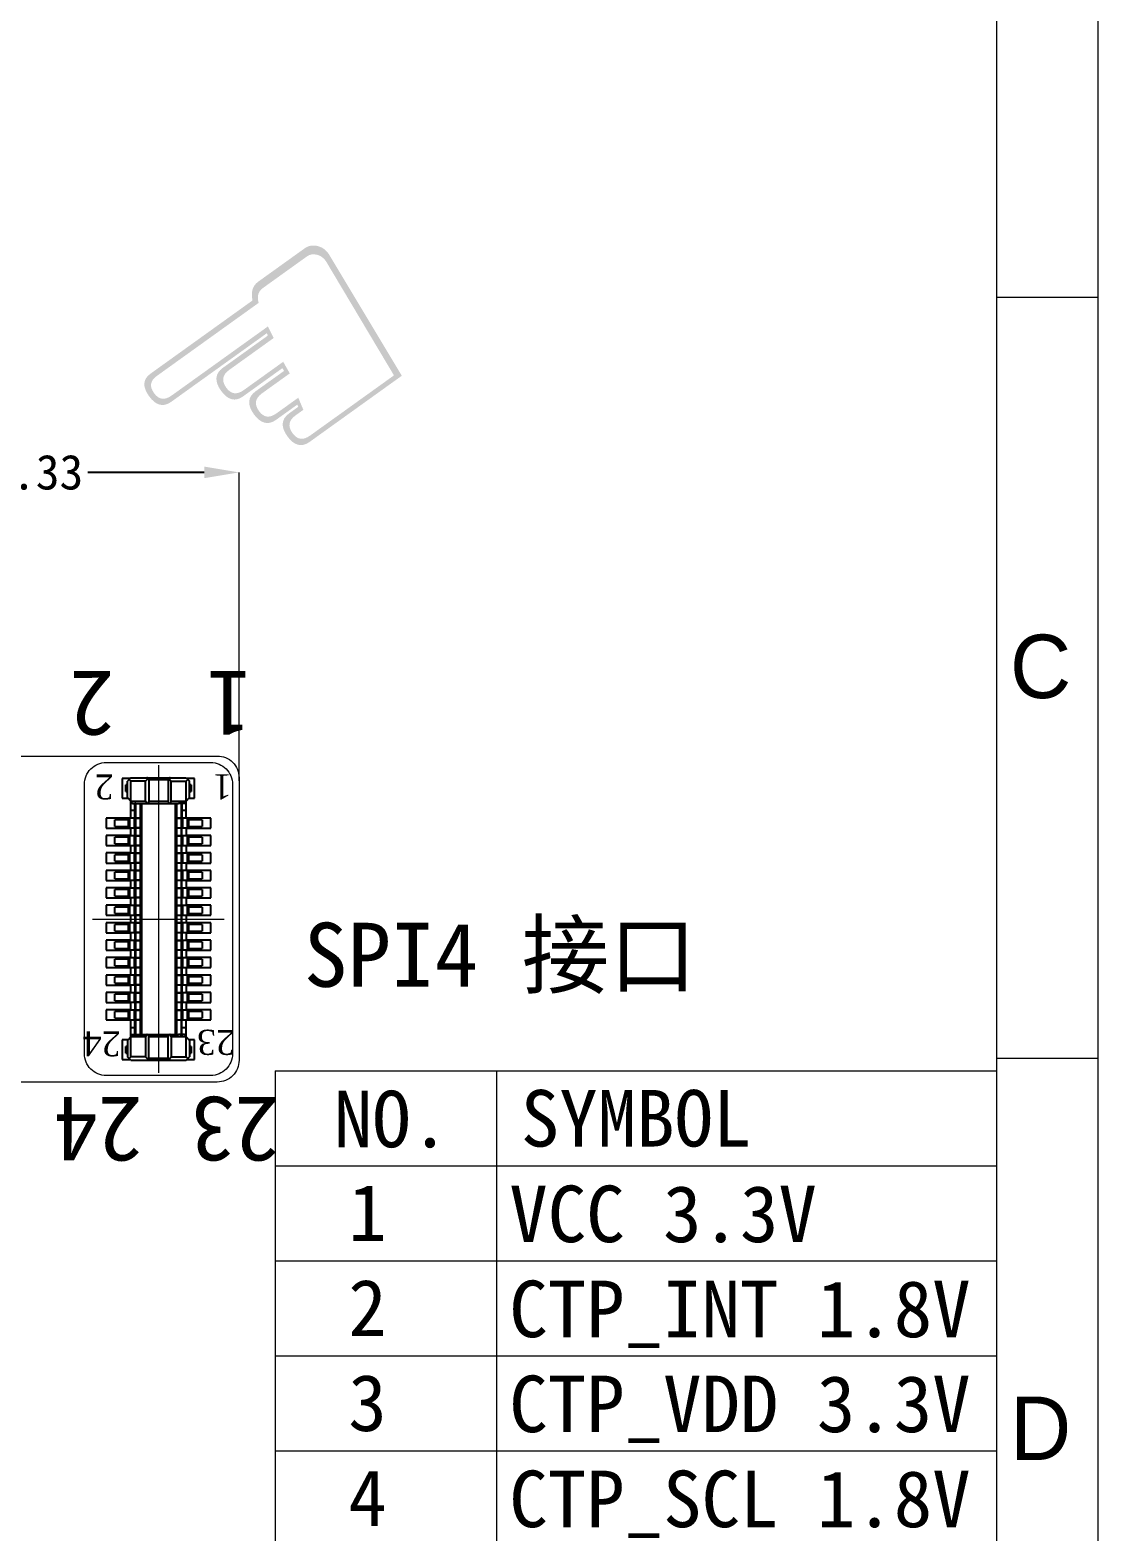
# Model space of a CAD drawing. Header units: millimetres. Extents: x 1403 to 2179, y 158 to 345.
# Drawn here: x 2154.58 to 2179.09, y 279.15 to 313.61 of the extents above; entities that cross this region are included whole.
import ezdxf

# ---------------------------------------------------------------- set-up
doc = ezdxf.new("R2010")
doc.units = ezdxf.units.MM
doc.layers.get('0').update_dxf_attribs({"lineweight": 5})
doc.layers.get('Defpoints').update_dxf_attribs({"lineweight": 5})
for name, color, linetype in [('24PIN-PLUG_DXF_CONTINUOUS_LINE', 7, 'Continuous'), ('CT-PLUG_AF0_DXF_CONTINUOUS_LINE', 7, 'Continuous'), ('CT-PLUG_AF10DXF_CONTINUOUS_LINE', 7, 'Continuous'), ('CT-PLUG_AF11DXF_CONTINUOUS_LINE', 7, 'Continuous'), ('CT-PLUG_AF12DXF_CONTINUOUS_LINE', 7, 'Continuous'), ('CT-PLUG_AF13DXF_CONTINUOUS_LINE', 7, 'Continuous'), ('CT-PLUG_AF14DXF_CONTINUOUS_LINE', 7, 'Continuous'), ('CT-PLUG_AF15DXF_CONTINUOUS_LINE', 7, 'Continuous'), ('CT-PLUG_AF16DXF_CONTINUOUS_LINE', 7, 'Continuous'), ('CT-PLUG_AF17DXF_CONTINUOUS_LINE', 7, 'Continuous'), ('CT-PLUG_AF18DXF_CONTINUOUS_LINE', 7, 'Continuous'), ('CT-PLUG_AF19DXF_CONTINUOUS_LINE', 7, 'Continuous'), ('CT-PLUG_AF1_DXF_CONTINUOUS_LINE', 7, 'Continuous'), ('CT-PLUG_AF20DXF_CONTINUOUS_LINE', 7, 'Continuous'), ('CT-PLUG_AF21DXF_CONTINUOUS_LINE', 7, 'Continuous'), ('CT-PLUG_AF22DXF_CONTINUOUS_LINE', 7, 'Continuous'), ('CT-PLUG_AF23DXF_CONTINUOUS_LINE', 7, 'Continuous'), ('CT-PLUG_AF24DXF_CONTINUOUS_LINE', 7, 'Continuous'), ('CT-PLUG_AF25DXF_CONTINUOUS_LINE', 7, 'Continuous'), ('CT-PLUG_AF26DXF_CONTINUOUS_LINE', 7, 'Continuous'), ('CT-PLUG_AF27DXF_CONTINUOUS_LINE', 7, 'Continuous'), ('CT-PLUG_AF2_DXF_CONTINUOUS_LINE', 7, 'Continuous'), ('CT-PLUG_AF3_DXF_CONTINUOUS_LINE', 7, 'Continuous'), ('CT-PLUG_AF4_DXF_CONTINUOUS_LINE', 7, 'Continuous'), ('CT-PLUG_AF5_DXF_CONTINUOUS_LINE', 7, 'Continuous'), ('CT-PLUG_AF6_DXF_CONTINUOUS_LINE', 7, 'Continuous'), ('CT-PLUG_AF7_DXF_CONTINUOUS_LINE', 7, 'Continuous'), ('CT-PLUG_AF8_DXF_CONTINUOUS_LINE', 7, 'Continuous'), ('CT-PLUG_AF9_DXF_CONTINUOUS_LINE', 7, 'Continuous'), ('HOUSING-PLUGDXF_CONTINUOUS_LINE', 7, 'Continuous')]:
    doc.layers.add(name, color=color, linetype=linetype)
for name, color, linetype, lineweight in [('DIM', 3, 'Continuous', 5), ('FPC', 50, 'Continuous', 5), ('MFPC', 50, 'Continuous', 5), ('图框', 7, 'Continuous', 5)]:
    doc.layers.add(name, color=color, linetype=linetype, lineweight=lineweight)
doc.styles.add('C-E02$0$HZ', font='')
doc.styles.get("Standard").update_dxf_attribs({"font": 'txt', "bigfont": 'gbcbig.shx'})
doc.styles.add('ZI2.5', font='', dxfattribs={"height": 2.5})
doc.styles.add('宋体', font='')
doc.styles.get('C-E02$0$HZ').set_extended_font_data('SimSun')
doc.styles.get('ZI2.5').set_extended_font_data('SimSun')
doc.styles.get('宋体').set_extended_font_data('SimSun')
doc.dimstyles.new('DIM', dxfattribs={"dimtxt": 0.8, "dimasz": 0.8, "dimexe": 0, "dimexo": 0.5, "dimgap": 0.11, "dimtad": 0, "dimzin": 1, "dimdsep": 46, "dimtxsty": '宋体', "dimcen": 0, "dimclrd": 256, "dimclre": 256, "dimclrt": 256, "dimadec": 0, "dimazin": 0, "dimtm": 1e-09, "dimtfac": 1, "dimtofl": 0, "dimtmove": 0, "dimatfit": 3, "dimfxl": 1, "dimlwe": -1, "dimarcsym": 0})

# ---------------------------------------------------------------- blocks, each defined once
blk = doc.blocks.new('A$C77964333')
at = {"color": 0}
for p, q in [((0, 3.529), (0, -3.529)), ((-1.511, 0), (1.511, 0))]:
    blk.add_line(p, q, dxfattribs=at)
at = {"layer": '24PIN-PLUG_DXF_CONTINUOUS_LINE', "color": 150, "linetype": 'Continuous'}
for p, q in [((-0.65, 3.225), (-0.83, 3.225)), ((-0.83, 3.225), (-0.83, 2.775)), ((0.83, 3.225), (0.65, 3.225)), ((0.83, 2.775), (0.83, 3.225)), ((-0.83, 2.775), (-0.701, 2.775)), ((0.701, 2.775), (0.83, 2.775)), ((-0.635, 2.315), (-1.2, 2.315)), ((-1.2, 2.315), (-1.2, 2.085)), ((-1.2, 2.085), (-0.635, 2.085)), ((1.2, 2.315), (0.635, 2.315)), ((0.635, 2.085), (1.2, 2.085)), ((1.2, 2.085), (1.2, 2.315)), ((-0.635, 1.915), (-1.2, 1.915)), ((-1.2, 1.915), (-1.2, 1.685)), ((1.2, 1.915), (0.635, 1.915)), ((1.2, 1.685), (1.2, 1.915)), ((-1.2, 1.685), (-0.635, 1.685)), ((-0.635, 1.515), (-1.2, 1.515)), ((-1.2, 1.515), (-1.2, 1.285)), ((0.635, 1.685), (1.2, 1.685)), ((1.2, 1.515), (0.635, 1.515)), ((1.2, 1.285), (1.2, 1.515)), ((-1.2, 1.285), (-0.635, 1.285)), ((-0.635, 1.115), (-1.2, 1.115)), ((-1.2, 1.115), (-1.2, 0.885)), ((0.635, 1.285), (1.2, 1.285)), ((1.2, 1.115), (0.635, 1.115)), ((1.2, 0.885), (1.2, 1.115)), ((-1.2, 0.885), (-0.635, 0.885)), ((-0.635, 0.715), (-1.2, 0.715)), ((-1.2, 0.715), (-1.2, 0.485)), ((0.635, 0.885), (1.2, 0.885)), ((1.2, 0.715), (0.635, 0.715)), ((1.2, 0.485), (1.2, 0.715)), ((-1.2, 0.485), (-0.635, 0.485)), ((0.635, 0.485), (1.2, 0.485)), ((-0.635, 0.315), (-1.2, 0.315)), ((-1.2, 0.315), (-1.2, 0.085)), ((-1.2, 0.085), (-0.635, 0.085)), ((1.2, 0.315), (0.635, 0.315)), ((0.635, 0.085), (1.2, 0.085)), ((1.2, 0.085), (1.2, 0.315)), ((-0.635, -0.085), (-1.2, -0.085)), ((-1.2, -0.085), (-1.2, -0.315)), ((-1.2, -0.315), (-0.635, -0.315)), ((1.2, -0.085), (0.635, -0.085)), ((0.635, -0.315), (1.2, -0.315)), ((1.2, -0.315), (1.2, -0.085)), ((-0.635, -0.485), (-1.2, -0.485)), ((-1.2, -0.485), (-1.2, -0.715)), ((1.2, -0.485), (0.635, -0.485)), ((1.2, -0.715), (1.2, -0.485)), ((-1.2, -0.715), (-0.635, -0.715)), ((-0.635, -0.885), (-1.2, -0.885)), ((-1.2, -0.885), (-1.2, -1.115)), ((0.635, -0.715), (1.2, -0.715)), ((1.2, -0.885), (0.635, -0.885)), ((1.2, -1.115), (1.2, -0.885)), ((-1.2, -1.115), (-0.635, -1.115)), ((-0.635, -1.285), (-1.2, -1.285)), ((-1.2, -1.285), (-1.2, -1.515)), ((0.635, -1.115), (1.2, -1.115)), ((1.2, -1.285), (0.635, -1.285)), ((1.2, -1.515), (1.2, -1.285)), ((-1.2, -1.515), (-0.635, -1.515)), ((-0.635, -1.685), (-1.2, -1.685)), ((-1.2, -1.685), (-1.2, -1.915)), ((0.635, -1.515), (1.2, -1.515)), ((1.2, -1.685), (0.635, -1.685)), ((1.2, -1.915), (1.2, -1.685)), ((-1.2, -1.915), (-0.635, -1.915)), ((0.635, -1.915), (1.2, -1.915)), ((-0.635, -2.085), (-1.2, -2.085)), ((-1.2, -2.085), (-1.2, -2.315)), ((-1.2, -2.315), (-0.635, -2.315)), ((1.2, -2.085), (0.635, -2.085)), ((0.635, -2.315), (1.2, -2.315)), ((1.2, -2.315), (1.2, -2.085)), ((-0.701, -2.775), (-0.83, -2.775)), ((-0.83, -2.775), (-0.83, -3.225)), ((0.83, -2.775), (0.701, -2.775)), ((0.83, -3.225), (0.83, -2.775)), ((-0.83, -3.225), (-0.65, -3.225)), ((0.65, -3.225), (0.83, -3.225))]:
    blk.add_line(p, q, dxfattribs=at)
at = {"layer": 'CT-PLUG_AF0_DXF_CONTINUOUS_LINE', "color": 7, "linetype": 'Continuous'}
for p, q in [((-0.69, 2.275), (-1, 2.275)), ((-1, 2.125), (-1, 2.275)), ((-1, 2.125), (-0.69, 2.125)), ((-0.42, 2.31), (-0.69, 2.31)), ((-0.69, 2.09), (-0.69, 2.31)), ((-0.69, 2.09), (-0.42, 2.09)), ((-0.686, 2.31), (-0.686, 2.09)), ((-0.664, 2.09), (-0.664, 2.31)), ((-0.66, 2.09), (-0.66, 2.31)), ((-0.56, 2.31), (-0.56, 2.09)), ((-0.52, 2.09), (-0.52, 2.31)), ((-0.42, 2.31), (-0.42, 2.09))]:
    blk.add_line(p, q, dxfattribs=at)
at = {"layer": 'CT-PLUG_AF10DXF_CONTINUOUS_LINE', "color": 7, "linetype": 'Continuous'}
for p, q in [((-0.42, -1.69), (-0.69, -1.69)), ((-0.69, -1.91), (-0.69, -1.69)), ((-0.686, -1.69), (-0.686, -1.91)), ((-0.664, -1.91), (-0.664, -1.69)), ((-0.66, -1.91), (-0.66, -1.69)), ((-0.56, -1.69), (-0.56, -1.91)), ((-0.52, -1.91), (-0.52, -1.69)), ((-0.42, -1.69), (-0.42, -1.91)), ((-0.69, -1.725), (-1, -1.725)), ((-1, -1.875), (-1, -1.725)), ((-1, -1.875), (-0.69, -1.875)), ((-0.69, -1.91), (-0.42, -1.91))]:
    blk.add_line(p, q, dxfattribs=at)
at = {"layer": 'CT-PLUG_AF11DXF_CONTINUOUS_LINE', "color": 7, "linetype": 'Continuous'}
for p, q in [((-0.69, -2.125), (-1, -2.125)), ((-1, -2.275), (-1, -2.125)), ((-1, -2.275), (-0.69, -2.275)), ((-0.42, -2.09), (-0.69, -2.09)), ((-0.69, -2.31), (-0.69, -2.09)), ((-0.69, -2.31), (-0.42, -2.31)), ((-0.686, -2.09), (-0.686, -2.31)), ((-0.664, -2.31), (-0.664, -2.09)), ((-0.66, -2.31), (-0.66, -2.09)), ((-0.56, -2.09), (-0.56, -2.31)), ((-0.52, -2.31), (-0.52, -2.09)), ((-0.42, -2.09), (-0.42, -2.31))]:
    blk.add_line(p, q, dxfattribs=at)
at = {"layer": 'CT-PLUG_AF12DXF_CONTINUOUS_LINE', "color": 7, "linetype": 'Continuous'}
for p, q in [((0.69, 2.31), (0.42, 2.31)), ((0.42, 2.09), (0.42, 2.31)), ((0.42, 2.09), (0.69, 2.09)), ((0.52, 2.31), (0.52, 2.09)), ((0.56, 2.09), (0.56, 2.31)), ((0.66, 2.31), (0.66, 2.09)), ((0.664, 2.31), (0.664, 2.09)), ((0.686, 2.09), (0.686, 2.31)), ((0.69, 2.31), (0.69, 2.09)), ((1, 2.275), (0.69, 2.275)), ((0.69, 2.125), (1, 2.125)), ((1, 2.275), (1, 2.125))]:
    blk.add_line(p, q, dxfattribs=at)
at = {"layer": 'CT-PLUG_AF13DXF_CONTINUOUS_LINE', "color": 7, "linetype": 'Continuous'}
for p, q in [((0.69, 1.91), (0.42, 1.91)), ((0.42, 1.69), (0.42, 1.91)), ((0.52, 1.91), (0.52, 1.69)), ((0.56, 1.69), (0.56, 1.91)), ((0.66, 1.91), (0.66, 1.69)), ((0.664, 1.91), (0.664, 1.69)), ((0.686, 1.69), (0.686, 1.91)), ((0.69, 1.91), (0.69, 1.69)), ((1, 1.875), (0.69, 1.875)), ((0.69, 1.725), (1, 1.725)), ((1, 1.875), (1, 1.725)), ((0.42, 1.69), (0.69, 1.69))]:
    blk.add_line(p, q, dxfattribs=at)
at = {"layer": 'CT-PLUG_AF14DXF_CONTINUOUS_LINE', "color": 7, "linetype": 'Continuous'}
for p, q in [((0.69, 1.51), (0.42, 1.51)), ((0.42, 1.29), (0.42, 1.51)), ((0.52, 1.51), (0.52, 1.29)), ((0.56, 1.29), (0.56, 1.51)), ((0.66, 1.51), (0.66, 1.29)), ((0.664, 1.51), (0.664, 1.29)), ((0.686, 1.29), (0.686, 1.51)), ((0.69, 1.51), (0.69, 1.29)), ((1, 1.475), (0.69, 1.475)), ((1, 1.475), (1, 1.325)), ((0.42, 1.29), (0.69, 1.29)), ((0.69, 1.325), (1, 1.325))]:
    blk.add_line(p, q, dxfattribs=at)
at = {"layer": 'CT-PLUG_AF15DXF_CONTINUOUS_LINE', "color": 7, "linetype": 'Continuous'}
for p, q in [((0.69, 1.11), (0.42, 1.11)), ((0.42, 0.89), (0.42, 1.11)), ((0.52, 1.11), (0.52, 0.89)), ((0.56, 0.89), (0.56, 1.11)), ((0.66, 1.11), (0.66, 0.89)), ((0.664, 1.11), (0.664, 0.89)), ((0.686, 0.89), (0.686, 1.11)), ((0.69, 1.11), (0.69, 0.89)), ((1, 1.075), (0.69, 1.075)), ((1, 1.075), (1, 0.925)), ((0.42, 0.89), (0.69, 0.89)), ((0.69, 0.925), (1, 0.925))]:
    blk.add_line(p, q, dxfattribs=at)
at = {"layer": 'CT-PLUG_AF16DXF_CONTINUOUS_LINE', "color": 7, "linetype": 'Continuous'}
for p, q in [((0.69, 0.71), (0.42, 0.71)), ((0.42, 0.49), (0.42, 0.71)), ((0.52, 0.71), (0.52, 0.49)), ((0.56, 0.49), (0.56, 0.71)), ((0.66, 0.71), (0.66, 0.49)), ((0.664, 0.71), (0.664, 0.49)), ((0.686, 0.49), (0.686, 0.71)), ((0.69, 0.71), (0.69, 0.49)), ((0.42, 0.49), (0.69, 0.49)), ((1, 0.675), (0.69, 0.675)), ((0.69, 0.525), (1, 0.525)), ((1, 0.675), (1, 0.525))]:
    blk.add_line(p, q, dxfattribs=at)
at = {"layer": 'CT-PLUG_AF17DXF_CONTINUOUS_LINE', "color": 7, "linetype": 'Continuous'}
for p, q in [((0.69, 0.31), (0.42, 0.31)), ((0.42, 0.09), (0.42, 0.31)), ((0.42, 0.09), (0.69, 0.09)), ((0.52, 0.31), (0.52, 0.09)), ((0.56, 0.09), (0.56, 0.31)), ((0.66, 0.31), (0.66, 0.09)), ((0.664, 0.31), (0.664, 0.09)), ((0.686, 0.09), (0.686, 0.31)), ((0.69, 0.31), (0.69, 0.09)), ((1, 0.275), (0.69, 0.275)), ((0.69, 0.125), (1, 0.125)), ((1, 0.275), (1, 0.125))]:
    blk.add_line(p, q, dxfattribs=at)
at = {"layer": 'CT-PLUG_AF18DXF_CONTINUOUS_LINE', "color": 7, "linetype": 'Continuous'}
for p, q in [((0.69, -0.09), (0.42, -0.09)), ((0.42, -0.31), (0.42, -0.09)), ((0.42, -0.31), (0.69, -0.31)), ((0.52, -0.09), (0.52, -0.31)), ((0.56, -0.31), (0.56, -0.09)), ((0.66, -0.09), (0.66, -0.31)), ((0.664, -0.09), (0.664, -0.31)), ((0.686, -0.31), (0.686, -0.09)), ((0.69, -0.09), (0.69, -0.31)), ((1, -0.125), (0.69, -0.125)), ((0.69, -0.275), (1, -0.275)), ((1, -0.125), (1, -0.275))]:
    blk.add_line(p, q, dxfattribs=at)
at = {"layer": 'CT-PLUG_AF19DXF_CONTINUOUS_LINE', "color": 7, "linetype": 'Continuous'}
for p, q in [((0.69, -0.49), (0.42, -0.49)), ((0.42, -0.71), (0.42, -0.49)), ((0.52, -0.49), (0.52, -0.71)), ((0.56, -0.71), (0.56, -0.49)), ((0.66, -0.49), (0.66, -0.71)), ((0.664, -0.49), (0.664, -0.71)), ((0.686, -0.71), (0.686, -0.49)), ((0.69, -0.49), (0.69, -0.71)), ((1, -0.525), (0.69, -0.525)), ((0.69, -0.675), (1, -0.675)), ((1, -0.525), (1, -0.675)), ((0.42, -0.71), (0.69, -0.71))]:
    blk.add_line(p, q, dxfattribs=at)
at = {"layer": 'CT-PLUG_AF1_DXF_CONTINUOUS_LINE', "color": 7, "linetype": 'Continuous'}
for p, q in [((-0.69, 1.875), (-1, 1.875)), ((-1, 1.725), (-1, 1.875)), ((-1, 1.725), (-0.69, 1.725)), ((-0.42, 1.91), (-0.69, 1.91)), ((-0.69, 1.69), (-0.69, 1.91)), ((-0.686, 1.91), (-0.686, 1.69)), ((-0.664, 1.69), (-0.664, 1.91)), ((-0.66, 1.69), (-0.66, 1.91)), ((-0.56, 1.91), (-0.56, 1.69)), ((-0.52, 1.69), (-0.52, 1.91)), ((-0.42, 1.91), (-0.42, 1.69)), ((-0.69, 1.69), (-0.42, 1.69))]:
    blk.add_line(p, q, dxfattribs=at)
at = {"layer": 'CT-PLUG_AF20DXF_CONTINUOUS_LINE', "color": 7, "linetype": 'Continuous'}
for p, q in [((0.69, -0.89), (0.42, -0.89)), ((0.42, -1.11), (0.42, -0.89)), ((0.52, -0.89), (0.52, -1.11)), ((0.56, -1.11), (0.56, -0.89)), ((0.66, -0.89), (0.66, -1.11)), ((0.664, -0.89), (0.664, -1.11)), ((0.686, -1.11), (0.686, -0.89)), ((0.69, -0.89), (0.69, -1.11)), ((1, -0.925), (0.69, -0.925)), ((1, -0.925), (1, -1.075)), ((0.42, -1.11), (0.69, -1.11)), ((0.69, -1.075), (1, -1.075))]:
    blk.add_line(p, q, dxfattribs=at)
at = {"layer": 'CT-PLUG_AF21DXF_CONTINUOUS_LINE', "color": 7, "linetype": 'Continuous'}
for p, q in [((0.69, -1.29), (0.42, -1.29)), ((0.42, -1.51), (0.42, -1.29)), ((0.52, -1.29), (0.52, -1.51)), ((0.56, -1.51), (0.56, -1.29)), ((0.66, -1.29), (0.66, -1.51)), ((0.664, -1.29), (0.664, -1.51)), ((0.686, -1.51), (0.686, -1.29)), ((0.69, -1.29), (0.69, -1.51)), ((1, -1.325), (0.69, -1.325)), ((1, -1.325), (1, -1.475)), ((0.42, -1.51), (0.69, -1.51)), ((0.69, -1.475), (1, -1.475))]:
    blk.add_line(p, q, dxfattribs=at)
at = {"layer": 'CT-PLUG_AF22DXF_CONTINUOUS_LINE', "color": 7, "linetype": 'Continuous'}
for p, q in [((0.69, -1.69), (0.42, -1.69)), ((0.42, -1.91), (0.42, -1.69)), ((0.52, -1.69), (0.52, -1.91)), ((0.56, -1.91), (0.56, -1.69)), ((0.66, -1.69), (0.66, -1.91)), ((0.664, -1.69), (0.664, -1.91)), ((0.686, -1.91), (0.686, -1.69)), ((0.69, -1.69), (0.69, -1.91)), ((0.42, -1.91), (0.69, -1.91)), ((1, -1.725), (0.69, -1.725)), ((0.69, -1.875), (1, -1.875)), ((1, -1.725), (1, -1.875))]:
    blk.add_line(p, q, dxfattribs=at)
at = {"layer": 'CT-PLUG_AF23DXF_CONTINUOUS_LINE', "color": 7, "linetype": 'Continuous'}
for p, q in [((0.69, -2.09), (0.42, -2.09)), ((0.42, -2.31), (0.42, -2.09)), ((0.42, -2.31), (0.69, -2.31)), ((0.52, -2.09), (0.52, -2.31)), ((0.56, -2.31), (0.56, -2.09)), ((0.66, -2.09), (0.66, -2.31)), ((0.664, -2.09), (0.664, -2.31)), ((0.686, -2.31), (0.686, -2.09)), ((0.69, -2.09), (0.69, -2.31)), ((1, -2.125), (0.69, -2.125)), ((0.69, -2.275), (1, -2.275)), ((1, -2.125), (1, -2.275))]:
    blk.add_line(p, q, dxfattribs=at)
at = {"layer": 'CT-PLUG_AF24DXF_CONTINUOUS_LINE', "color": 7, "linetype": 'Continuous'}
for p, q in [((-0.71, 3.075), (-0.75, 3.075)), ((-0.75, 2.925), (-0.75, 3.075)), ((-0.75, 2.925), (-0.71, 2.925))]:
    blk.add_line(p, q, dxfattribs=at)
at = {"layer": 'CT-PLUG_AF25DXF_CONTINUOUS_LINE', "color": 7, "linetype": 'Continuous'}
for p, q in [((-0.71, -2.925), (-0.75, -2.925)), ((-0.75, -3.075), (-0.75, -2.925)), ((-0.75, -3.075), (-0.71, -3.075))]:
    blk.add_line(p, q, dxfattribs=at)
at = {"layer": 'CT-PLUG_AF26DXF_CONTINUOUS_LINE', "color": 7, "linetype": 'Continuous'}
for p, q in [((0.75, 3.075), (0.71, 3.075)), ((0.71, 2.925), (0.75, 2.925)), ((0.75, 3.075), (0.75, 2.925))]:
    blk.add_line(p, q, dxfattribs=at)
at = {"layer": 'CT-PLUG_AF27DXF_CONTINUOUS_LINE', "color": 7, "linetype": 'Continuous'}
for p, q in [((0.75, -2.925), (0.71, -2.925)), ((0.71, -3.075), (0.75, -3.075)), ((0.75, -2.925), (0.75, -3.075))]:
    blk.add_line(p, q, dxfattribs=at)
at = {"layer": 'CT-PLUG_AF2_DXF_CONTINUOUS_LINE', "color": 7, "linetype": 'Continuous'}
for p, q in [((-0.69, 1.475), (-1, 1.475)), ((-1, 1.325), (-1, 1.475)), ((-0.42, 1.51), (-0.69, 1.51)), ((-0.69, 1.29), (-0.69, 1.51)), ((-0.686, 1.51), (-0.686, 1.29)), ((-0.664, 1.29), (-0.664, 1.51)), ((-0.66, 1.29), (-0.66, 1.51)), ((-0.56, 1.51), (-0.56, 1.29)), ((-0.52, 1.29), (-0.52, 1.51)), ((-0.42, 1.51), (-0.42, 1.29)), ((-1, 1.325), (-0.69, 1.325)), ((-0.69, 1.29), (-0.42, 1.29))]:
    blk.add_line(p, q, dxfattribs=at)
at = {"layer": 'CT-PLUG_AF3_DXF_CONTINUOUS_LINE', "color": 7, "linetype": 'Continuous'}
for p, q in [((-0.69, 1.075), (-1, 1.075)), ((-1, 0.925), (-1, 1.075)), ((-0.42, 1.11), (-0.69, 1.11)), ((-0.69, 0.89), (-0.69, 1.11)), ((-0.686, 1.11), (-0.686, 0.89)), ((-0.664, 0.89), (-0.664, 1.11)), ((-0.66, 0.89), (-0.66, 1.11)), ((-0.56, 1.11), (-0.56, 0.89)), ((-0.52, 0.89), (-0.52, 1.11)), ((-0.42, 1.11), (-0.42, 0.89)), ((-1, 0.925), (-0.69, 0.925)), ((-0.69, 0.89), (-0.42, 0.89))]:
    blk.add_line(p, q, dxfattribs=at)
at = {"layer": 'CT-PLUG_AF4_DXF_CONTINUOUS_LINE', "color": 7, "linetype": 'Continuous'}
for p, q in [((-0.42, 0.71), (-0.69, 0.71)), ((-0.69, 0.49), (-0.69, 0.71)), ((-0.686, 0.71), (-0.686, 0.49)), ((-0.664, 0.49), (-0.664, 0.71)), ((-0.66, 0.49), (-0.66, 0.71)), ((-0.56, 0.71), (-0.56, 0.49)), ((-0.52, 0.49), (-0.52, 0.71)), ((-0.42, 0.71), (-0.42, 0.49)), ((-0.69, 0.675), (-1, 0.675)), ((-1, 0.525), (-1, 0.675)), ((-1, 0.525), (-0.69, 0.525)), ((-0.69, 0.49), (-0.42, 0.49))]:
    blk.add_line(p, q, dxfattribs=at)
at = {"layer": 'CT-PLUG_AF5_DXF_CONTINUOUS_LINE', "color": 7, "linetype": 'Continuous'}
for p, q in [((-0.69, 0.275), (-1, 0.275)), ((-1, 0.125), (-1, 0.275)), ((-1, 0.125), (-0.69, 0.125)), ((-0.42, 0.31), (-0.69, 0.31)), ((-0.69, 0.09), (-0.69, 0.31)), ((-0.69, 0.09), (-0.42, 0.09)), ((-0.686, 0.31), (-0.686, 0.09)), ((-0.664, 0.09), (-0.664, 0.31)), ((-0.66, 0.09), (-0.66, 0.31)), ((-0.56, 0.31), (-0.56, 0.09)), ((-0.52, 0.09), (-0.52, 0.31)), ((-0.42, 0.31), (-0.42, 0.09))]:
    blk.add_line(p, q, dxfattribs=at)
at = {"layer": 'CT-PLUG_AF6_DXF_CONTINUOUS_LINE', "color": 7, "linetype": 'Continuous'}
for p, q in [((-0.69, -0.125), (-1, -0.125)), ((-1, -0.275), (-1, -0.125)), ((-1, -0.275), (-0.69, -0.275)), ((-0.42, -0.09), (-0.69, -0.09)), ((-0.69, -0.31), (-0.69, -0.09)), ((-0.69, -0.31), (-0.42, -0.31)), ((-0.686, -0.09), (-0.686, -0.31)), ((-0.664, -0.31), (-0.664, -0.09)), ((-0.66, -0.31), (-0.66, -0.09)), ((-0.56, -0.09), (-0.56, -0.31)), ((-0.52, -0.31), (-0.52, -0.09)), ((-0.42, -0.09), (-0.42, -0.31))]:
    blk.add_line(p, q, dxfattribs=at)
at = {"layer": 'CT-PLUG_AF7_DXF_CONTINUOUS_LINE', "color": 7, "linetype": 'Continuous'}
for p, q in [((-0.69, -0.525), (-1, -0.525)), ((-1, -0.675), (-1, -0.525)), ((-1, -0.675), (-0.69, -0.675)), ((-0.42, -0.49), (-0.69, -0.49)), ((-0.69, -0.71), (-0.69, -0.49)), ((-0.686, -0.49), (-0.686, -0.71)), ((-0.664, -0.71), (-0.664, -0.49)), ((-0.66, -0.71), (-0.66, -0.49)), ((-0.56, -0.49), (-0.56, -0.71)), ((-0.52, -0.71), (-0.52, -0.49)), ((-0.42, -0.49), (-0.42, -0.71)), ((-0.69, -0.71), (-0.42, -0.71))]:
    blk.add_line(p, q, dxfattribs=at)
at = {"layer": 'CT-PLUG_AF8_DXF_CONTINUOUS_LINE', "color": 7, "linetype": 'Continuous'}
for p, q in [((-0.69, -0.925), (-1, -0.925)), ((-1, -1.075), (-1, -0.925)), ((-0.42, -0.89), (-0.69, -0.89)), ((-0.69, -1.11), (-0.69, -0.89)), ((-0.686, -0.89), (-0.686, -1.11)), ((-0.664, -1.11), (-0.664, -0.89)), ((-0.66, -1.11), (-0.66, -0.89)), ((-0.56, -0.89), (-0.56, -1.11)), ((-0.52, -1.11), (-0.52, -0.89)), ((-0.42, -0.89), (-0.42, -1.11)), ((-1, -1.075), (-0.69, -1.075)), ((-0.69, -1.11), (-0.42, -1.11))]:
    blk.add_line(p, q, dxfattribs=at)
at = {"layer": 'CT-PLUG_AF9_DXF_CONTINUOUS_LINE', "color": 7, "linetype": 'Continuous'}
for p, q in [((-0.69, -1.325), (-1, -1.325)), ((-1, -1.475), (-1, -1.325)), ((-0.42, -1.29), (-0.69, -1.29)), ((-0.69, -1.51), (-0.69, -1.29)), ((-0.686, -1.29), (-0.686, -1.51)), ((-0.664, -1.51), (-0.664, -1.29)), ((-0.66, -1.51), (-0.66, -1.29)), ((-0.56, -1.29), (-0.56, -1.51)), ((-0.52, -1.51), (-0.52, -1.29)), ((-0.42, -1.29), (-0.42, -1.51)), ((-1, -1.475), (-0.69, -1.475)), ((-0.69, -1.51), (-0.42, -1.51))]:
    blk.add_line(p, q, dxfattribs=at)
at = {"layer": 'HOUSING-PLUGDXF_CONTINUOUS_LINE', "color": 7, "linetype": 'Continuous'}
for p, q in [((-0.635, 3.24), (-0.71, 3.165)), ((-0.71, 2.785), (-0.71, 3.165)), ((-0.635, 3.165), (-0.673, 3.202)), ((-0.635, 3.24), (0.635, 3.24)), ((-0.295, 3.165), (-0.635, 3.165)), ((-0.635, 2.31), (-0.635, 3.165)), ((-0.235, 3.225), (-0.295, 3.165)), ((-0.295, 2.7), (-0.295, 3.165)), ((0.22, 3.19), (-0.22, 3.19)), ((-0.22, 3.19), (-0.22, 2.7)), ((0.22, 3.19), (0.22, 2.7)), ((0.235, 3.225), (0.295, 3.165)), ((0.295, 3.165), (0.635, 3.165)), ((0.295, 2.7), (0.295, 3.165)), ((0.635, 3.24), (0.71, 3.165)), ((0.635, 3.165), (0.673, 3.202)), ((0.635, 2.31), (0.635, 3.165)), ((0.71, 2.785), (0.71, 3.165)), ((-0.635, 2.7), (-0.71, 2.785)), ((0.635, 2.7), (0.71, 2.785)), ((-0.635, 2.7), (-0.295, 2.7)), ((-0.595, 2.65), (-0.635, 2.65)), ((-0.635, 2.5), (-0.54, 2.5)), ((-0.52, 2.654), (-0.54, 2.654)), ((-0.54, 2.31), (-0.54, 2.654)), ((-0.52, 2.31), (-0.52, 2.654)), ((-0.46, 2.65), (0.46, 2.65)), ((-0.42, 2.65), (-0.42, 2.31)), ((-0.39, 2.65), (-0.39, -2.65)), ((-0.22, 2.7), (0.22, 2.7)), ((0.295, 2.7), (0.635, 2.7)), ((0.39, -2.65), (0.39, 2.65)), ((0.42, 2.31), (0.42, 2.65)), ((0.54, 2.654), (0.52, 2.654)), ((0.52, 2.654), (0.52, 2.31)), ((0.54, 2.654), (0.54, 2.31)), ((0.54, 2.5), (0.635, 2.5)), ((0.635, 2.65), (0.595, 2.65)), ((-0.635, 1.91), (-0.635, 2.09)), ((-0.54, 2.31), (-0.42, 2.31)), ((-0.42, 2.09), (-0.54, 2.09)), ((-0.54, 1.91), (-0.54, 2.09)), ((-0.52, 1.91), (-0.52, 2.09)), ((-0.42, 2.09), (-0.42, 1.91)), ((0.42, 2.31), (0.54, 2.31)), ((0.42, 2.09), (0.54, 2.09)), ((0.42, 1.91), (0.42, 2.09)), ((0.52, 2.09), (0.52, 1.91)), ((0.54, 1.91), (0.54, 2.09)), ((0.635, 2.09), (0.635, 1.91)), ((-0.54, 1.91), (-0.42, 1.91)), ((0.42, 1.91), (0.54, 1.91)), ((-0.635, 1.51), (-0.635, 1.69)), ((-0.42, 1.69), (-0.54, 1.69)), ((-0.54, 1.51), (-0.54, 1.69)), ((-0.54, 1.51), (-0.42, 1.51)), ((-0.52, 1.51), (-0.52, 1.69)), ((-0.42, 1.69), (-0.42, 1.51)), ((0.42, 1.69), (0.54, 1.69)), ((0.42, 1.51), (0.42, 1.69)), ((0.42, 1.51), (0.54, 1.51)), ((0.52, 1.69), (0.52, 1.51)), ((0.54, 1.51), (0.54, 1.69)), ((0.635, 1.69), (0.635, 1.51)), ((-0.635, 1.11), (-0.635, 1.29)), ((-0.42, 1.29), (-0.54, 1.29)), ((-0.54, 1.11), (-0.54, 1.29)), ((-0.54, 1.11), (-0.42, 1.11)), ((-0.52, 1.11), (-0.52, 1.29)), ((-0.42, 1.29), (-0.42, 1.11)), ((0.42, 1.29), (0.54, 1.29)), ((0.42, 1.11), (0.42, 1.29)), ((0.42, 1.11), (0.54, 1.11)), ((0.52, 1.29), (0.52, 1.11)), ((0.54, 1.11), (0.54, 1.29)), ((0.635, 1.29), (0.635, 1.11)), ((-0.635, 0.71), (-0.635, 0.89)), ((-0.42, 0.89), (-0.54, 0.89)), ((-0.54, 0.71), (-0.54, 0.89)), ((-0.54, 0.71), (-0.42, 0.71)), ((-0.52, 0.71), (-0.52, 0.89)), ((-0.42, 0.89), (-0.42, 0.71)), ((0.42, 0.89), (0.54, 0.89)), ((0.42, 0.71), (0.42, 0.89)), ((0.42, 0.71), (0.54, 0.71)), ((0.52, 0.89), (0.52, 0.71)), ((0.54, 0.71), (0.54, 0.89)), ((0.635, 0.89), (0.635, 0.71)), ((-0.635, 0.31), (-0.635, 0.49)), ((-0.42, 0.49), (-0.54, 0.49)), ((-0.54, 0.31), (-0.54, 0.49)), ((-0.52, 0.31), (-0.52, 0.49)), ((-0.42, 0.49), (-0.42, 0.31)), ((0.42, 0.49), (0.54, 0.49)), ((0.42, 0.31), (0.42, 0.49)), ((0.52, 0.49), (0.52, 0.31)), ((0.54, 0.31), (0.54, 0.49)), ((0.635, 0.49), (0.635, 0.31)), ((-0.635, -0.09), (-0.635, 0.09)), ((-0.54, 0.31), (-0.42, 0.31)), ((-0.42, 0.09), (-0.54, 0.09)), ((-0.54, 0.09), (-0.54, -0.09)), ((-0.52, -0.09), (-0.52, 0.09)), ((-0.42, 0.09), (-0.42, -0.09)), ((0.42, 0.31), (0.54, 0.31)), ((0.42, 0.09), (0.54, 0.09)), ((0.42, -0.09), (0.42, 0.09)), ((0.52, 0.09), (0.52, -0.09)), ((0.54, -0.09), (0.54, 0.09)), ((0.635, 0.09), (0.635, -0.09)), ((-0.635, -0.49), (-0.635, -0.31)), ((-0.54, -0.09), (-0.42, -0.09)), ((-0.42, -0.31), (-0.54, -0.31)), ((-0.54, -0.31), (-0.54, -0.49)), ((-0.52, -0.49), (-0.52, -0.31)), ((-0.42, -0.31), (-0.42, -0.49)), ((0.42, -0.09), (0.54, -0.09)), ((0.42, -0.31), (0.54, -0.31)), ((0.42, -0.49), (0.42, -0.31)), ((0.52, -0.31), (0.52, -0.49)), ((0.54, -0.31), (0.54, -0.49)), ((0.635, -0.31), (0.635, -0.49)), ((-0.54, -0.49), (-0.42, -0.49)), ((0.42, -0.49), (0.54, -0.49)), ((-0.635, -0.89), (-0.635, -0.71)), ((-0.42, -0.71), (-0.54, -0.71)), ((-0.54, -0.71), (-0.54, -0.89)), ((-0.54, -0.89), (-0.42, -0.89)), ((-0.52, -0.89), (-0.52, -0.71)), ((-0.42, -0.71), (-0.42, -0.89)), ((0.42, -0.71), (0.54, -0.71)), ((0.42, -0.89), (0.42, -0.71)), ((0.42, -0.89), (0.54, -0.89)), ((0.52, -0.71), (0.52, -0.89)), ((0.54, -0.71), (0.54, -0.89)), ((0.635, -0.71), (0.635, -0.89)), ((-0.635, -1.29), (-0.635, -1.11)), ((-0.42, -1.11), (-0.54, -1.11)), ((-0.54, -1.11), (-0.54, -1.29)), ((-0.54, -1.29), (-0.42, -1.29)), ((-0.52, -1.29), (-0.52, -1.11)), ((-0.42, -1.11), (-0.42, -1.29)), ((0.42, -1.11), (0.54, -1.11)), ((0.42, -1.29), (0.42, -1.11)), ((0.42, -1.29), (0.54, -1.29)), ((0.52, -1.11), (0.52, -1.29)), ((0.54, -1.11), (0.54, -1.29)), ((0.635, -1.11), (0.635, -1.29)), ((-0.635, -1.69), (-0.635, -1.51)), ((-0.42, -1.51), (-0.54, -1.51)), ((-0.54, -1.51), (-0.54, -1.69)), ((-0.54, -1.69), (-0.42, -1.69)), ((-0.52, -1.69), (-0.52, -1.51)), ((-0.42, -1.51), (-0.42, -1.69)), ((0.42, -1.51), (0.54, -1.51)), ((0.42, -1.69), (0.42, -1.51)), ((0.42, -1.69), (0.54, -1.69)), ((0.52, -1.51), (0.52, -1.69)), ((0.54, -1.51), (0.54, -1.69)), ((0.635, -1.51), (0.635, -1.69)), ((-0.635, -2.09), (-0.635, -1.91)), ((-0.42, -1.91), (-0.54, -1.91)), ((-0.54, -1.91), (-0.54, -2.09)), ((-0.52, -2.09), (-0.52, -1.91)), ((-0.42, -1.91), (-0.42, -2.09)), ((0.42, -1.91), (0.54, -1.91)), ((0.42, -2.09), (0.42, -1.91)), ((0.52, -1.91), (0.52, -2.09)), ((0.54, -1.91), (0.54, -2.09)), ((0.635, -1.91), (0.635, -2.09)), ((-0.635, -3.165), (-0.635, -2.31)), ((-0.54, -2.09), (-0.42, -2.09)), ((-0.42, -2.31), (-0.54, -2.31)), ((-0.54, -2.654), (-0.54, -2.31)), ((-0.52, -2.654), (-0.52, -2.31)), ((-0.42, -2.31), (-0.42, -2.65)), ((0.42, -2.09), (0.54, -2.09)), ((0.42, -2.31), (0.54, -2.31)), ((0.42, -2.65), (0.42, -2.31)), ((0.52, -2.31), (0.52, -2.654)), ((0.54, -2.654), (0.54, -2.31)), ((0.635, -3.165), (0.635, -2.31)), ((-0.635, -2.7), (-0.71, -2.785)), ((-0.54, -2.5), (-0.635, -2.5)), ((-0.635, -2.65), (-0.595, -2.65)), ((-0.295, -2.7), (-0.635, -2.7)), ((-0.54, -2.654), (-0.52, -2.654)), ((-0.46, -2.65), (0.46, -2.65)), ((-0.295, -2.7), (-0.295, -3.165)), ((0.22, -2.7), (-0.22, -2.7)), ((-0.22, -3.19), (-0.22, -2.7)), ((0.22, -3.19), (0.22, -2.7)), ((0.635, -2.7), (0.295, -2.7)), ((0.295, -2.7), (0.295, -3.165)), ((0.52, -2.654), (0.54, -2.654)), ((0.635, -2.5), (0.54, -2.5)), ((0.595, -2.65), (0.635, -2.65)), ((0.635, -2.7), (0.71, -2.785)), ((-0.71, -2.785), (-0.71, -3.165)), ((0.71, -2.785), (0.71, -3.165)), ((-0.635, -3.24), (-0.71, -3.165)), ((-0.635, -3.165), (-0.673, -3.203)), ((-0.295, -3.165), (-0.635, -3.165)), ((-0.635, -3.24), (0.635, -3.24)), ((-0.235, -3.225), (-0.295, -3.165)), ((-0.22, -3.19), (0.22, -3.19)), ((0.235, -3.225), (0.295, -3.165)), ((0.295, -3.165), (0.635, -3.165)), ((0.635, -3.165), (0.673, -3.203)), ((0.635, -3.24), (0.71, -3.165))]:
    blk.add_line(p, q, dxfattribs=at)
for centre, start, end in [((-0.27, 3.19), 0, 90), ((0.27, 3.19), 90, 180), ((-0.245, 2.7), 179.9999, 255.5246), ((-0.27, 2.7), 270, 0), ((0.27, 2.7), 180, 270), ((0.245, 2.7), 284.4764, 0.0002), ((-0.245, -2.7), 104.4764, 180.0002), ((-0.27, -2.7), 0, 90), ((0.27, -2.7), 90, 180), ((0.245, -2.7), 359.9999, 75.5246), ((-0.27, -3.19), 270, 0), ((0.27, -3.19), 180, 270)]:
    blk.add_arc(centre, 0.05, start, end, dxfattribs=at)
for points, knots in [([(-0.595, 2.65), (-0.591, 2.65), (-0.582, 2.651), (-0.564, 2.653), (-0.55, 2.654), (-0.54, 2.654)], [0, 0, 0, 0, 0.22684, 0.473016, 1, 1, 1, 1]), ([(-0.52, 2.654), (-0.509, 2.654), (-0.494, 2.653), (-0.474, 2.651), (-0.465, 2.65), (-0.46, 2.65)], [0, 0, 0, 0, 0.526795, 0.7735, 1, 1, 1, 1]), ([(0.52, 2.654), (0.509, 2.654), (0.494, 2.653), (0.474, 2.651), (0.465, 2.65), (0.46, 2.65)], [0, 0, 0, 0, 0.526839, 0.773517, 1, 1, 1, 1]), ([(0.595, 2.65), (0.591, 2.65), (0.582, 2.651), (0.564, 2.653), (0.55, 2.654), (0.54, 2.654)], [0, 0, 0, 0, 0.22683, 0.472977, 1, 1, 1, 1]), ([(-0.595, -2.65), (-0.591, -2.65), (-0.582, -2.651), (-0.564, -2.653), (-0.55, -2.654), (-0.54, -2.654)], [0, 0, 0, 0, 0.22683, 0.472977, 1, 1, 1, 1]), ([(-0.52, -2.654), (-0.509, -2.654), (-0.494, -2.653), (-0.474, -2.651), (-0.465, -2.65), (-0.46, -2.65)], [0, 0, 0, 0, 0.526839, 0.773517, 1, 1, 1, 1]), ([(0.52, -2.654), (0.509, -2.654), (0.494, -2.653), (0.474, -2.651), (0.465, -2.65), (0.46, -2.65)], [0, 0, 0, 0, 0.526795, 0.7735, 1, 1, 1, 1]), ([(0.595, -2.65), (0.591, -2.65), (0.582, -2.651), (0.564, -2.653), (0.55, -2.654), (0.54, -2.654)], [0, 0, 0, 0, 0.22684, 0.473016, 1, 1, 1, 1])]:
    blk.add_open_spline(points, degree=3, knots=knots, dxfattribs=at)
blk = doc.blocks.new('*D159')
at = {"layer": 'Defpoints', "color": 0, "lineweight": 5, "transparency": 16777216}
for p in [(2159.376, 303.461), (2150.046, 301.941), (2159.376, 295.888)]:
    blk.add_point(p, dxfattribs=at)
at = {"layer": 'DIM', "transparency": 16777216}
for p, q in [((2150.046, 302.441), (2150.046, 303.461)), ((2159.376, 296.388), (2159.376, 303.461))]:
    blk.add_line(p, q, dxfattribs=at)
at = {"layer": 'DIM', "lineweight": -2, "transparency": 16777216}
for p, q in [((2150.846, 303.461), (2153.517, 303.461)), ((2158.576, 303.461), (2155.905, 303.461))]:
    blk.add_line(p, q, dxfattribs=at)
at = {"layer": 'DIM', "lineweight": 5, "transparency": 16777216}
for points in [[(2150.846, 303.594), (2150.846, 303.328), (2150.046, 303.461)], [(2158.576, 303.594), (2158.576, 303.328), (2159.376, 303.461)]]:
    blk.add_solid(points, dxfattribs=at)
at = {"layer": 'DIM', "lineweight": 5, "transparency": 16777216, "insert": (2154.711, 303.461), "char_height": 0.8, "attachment_point": 5, "style": '宋体'}
blk.add_mtext('9.33', dxfattribs=at)
blk = doc.blocks.new('SZ')
at = {"layer": 'FPC', "color": 1, "insert": (10.221, 1.208), "char_height": 13.2, "width": 13.2336, "attachment_point": 1, "rotation": 223.71401, "style": 'C-E02$0$HZ'}
blk.add_mtext('{\\fWingdings|b0|i0|c2|p2;E}', dxfattribs=at)

msp = doc.modelspace()

# ---------------------------------------------------------------- linework, layer by layer
at = {"layer": 'FPC', "color": 4, "lineweight": 5}
msp.add_lwpolyline([(2156.326, 296.804), (2158.726, 296.804, -0.414214), (2159.226, 296.304), (2159.226, 290.124, -0.414214), (2158.726, 289.624), (2156.326, 289.624, -0.414214), (2155.826, 290.124), (2155.826, 296.304, -0.414214)], format="xyb", close=True, dxfattribs=at)
at = {"layer": 'MFPC', "color": 1, "lineweight": 0}
msp.add_lwpolyline([(2136.184, 279.525), (2136.184, 296.454, -0.414214), (2136.684, 296.954), (2158.876, 296.954, -0.414214), (2159.376, 296.454), (2159.376, 289.974, -0.414214), (2158.876, 289.474), (2149.245, 289.474, 0.414214), (2148.245, 288.474), (2148.245, 279.695, 0.087119), (2148.275, 279.525, 0.087119)], format="xyb", dxfattribs=at)
at = {"layer": '图框', "color": 7, "linetype": 'ByBlock', "lineweight": 5, "ltscale": 0.55}
for p, q in [((2179.09, 344.723), (2179.09, 217.836)), ((2176.762, 342.395), (2176.762, 220.164)), ((2179.09, 307.472), (2176.762, 307.472)), ((2179.09, 290.01), (2176.762, 290.01))]:
    msp.add_line(p, q, dxfattribs=at)
at = {"layer": '图框', "color": 3, "lineweight": 5}
for p, q in [((2160.202, 289.734), (2160.202, 235.247)), ((2160.202, 289.734), (2176.762, 289.734)), ((2165.287, 289.734), (2165.287, 235.247)), ((2176.762, 289.734), (2176.762, 235.247)), ((2160.202, 287.554), (2176.762, 287.554)), ((2160.202, 285.375), (2176.762, 285.375)), ((2160.202, 283.195), (2176.762, 283.195)), ((2160.202, 281.016), (2176.762, 281.016))]:
    msp.add_line(p, q, dxfattribs=at)

# ---------------------------------------------------------------- block references
at = {"color": 0}
msp.add_blockref('A$C77964333', (2157.526, 293.214), dxfattribs=at)
at = {"layer": 'FPC', "linetype": 'ByBlock', "lineweight": 0, "xscale": 0.4361497157607709, "yscale": 0.4361497157607709, "zscale": 0.4361497157607709, "rotation": 171.9404622025938}
msp.add_blockref('SZ', (2160.154, 306.313), dxfattribs=at)

# ---------------------------------------------------------------- texts
at = {"color": 0, "char_height": 0.576, "width": 0.49349, "attachment_point": 9, "rotation": 180}
for s, insert in [('{\\fTimes New Roman|b0|i0|c0|p18;2}', (2156.06, 296.533)), ('{\\fTimes New Roman|b0|i0|c0|p18;1}', (2158.776, 296.533)), ('{\\fTimes New Roman|b0|i0|c0|p18;24}', (2155.788, 290.639)), ('{\\fTimes New Roman|b0|i0|c0|p18;23}', (2158.412, 290.68))]:
    msp.add_mtext(s, dxfattribs=dict(at, insert=insert))
at = {"layer": 'DIM', "color": 1, "char_height": 1.5, "width": 16.15041, "attachment_point": 3, "rotation": 180, "line_spacing_factor": 0.9, "style": '宋体'}
for s, insert in [('\\A1;2', (2155.491, 297.403)), ('\\A1;1', (2158.629, 297.403)), ('\\A1;24', (2155.118, 287.634)), ('\\A1;23', (2158.257, 287.634))]:
    msp.add_mtext(s, dxfattribs=dict(at, insert=insert))
at = {"layer": '图框', "color": 3, "linetype": 'ByBlock', "style": 'ZI2.5'}
for s, p in [('NO.', (2161.552, 287.977)), ('SYMBOL', (2165.843, 287.994))]:
    msp.add_text(s, height=1.2973, dxfattribs=at).set_placement(p)
at = {"layer": '图框', "color": 3, "lineweight": 5, "style": 'ZI2.5'}
for s, height, p in [('1', 1.297, (2161.883, 285.827)), ('VCC 3.3V ', 1.2973, (2165.578, 285.8)), ('2', 1.297, (2161.883, 283.647)), ('3', 1.297, (2161.883, 281.467)), ('4', 1.297, (2161.883, 279.286))]:
    msp.add_text(s, height=height, dxfattribs=at).set_placement(p)
at = {"layer": '图框', "color": 1, "lineweight": 5, "style": 'ZI2.5'}
for s, p in [('CTP_INT 1.8V ', (2165.578, 283.62)), ('CTP_VDD 3.3V ', (2165.578, 281.441)), ('CTP_SCL 1.8V ', (2165.578, 279.261))]:
    msp.add_text(s, height=1.2973, dxfattribs=at).set_placement(p)
at = {"layer": '图框', "color": 7, "linetype": 'ByBlock', "lineweight": 5, "ltscale": 0.55, "char_height": 1.45513, "width": 2.47698, "attachment_point": 9}
for s, insert in [('{\\f\uffd0ￂﾼﾚￃ\ufff7\ufff3w|b0|i0|c134|p54;C}', (2178.476, 298.262)), ('{\\f\uffd0ￂﾼﾚￃ\ufff7\ufff3w|b0|i0|c134|p54;D}', (2178.476, 280.803))]:
    msp.add_mtext(s, dxfattribs=dict(at, insert=insert))
at = {"layer": '图框', "color": 3, "insert": (2160.864, 293.129), "char_height": 1.47, "width": 9.25565, "attachment_point": 1, "style": '宋体'}
msp.add_mtext('{\\C1;SPI4 接口}', dxfattribs=at)

# ---------------------------------------------------------------- dimensions: what is measured, and where the dimension line sits
at = {"layer": 'DIM', "lineweight": 5}
dim = msp.add_linear_dim(base=(2159.376, 303.461), p1=(2150.046, 301.941), p2=(2159.376, 295.888), dimstyle='DIM', override={"dimfxl": 0.5}, dxfattribs=at)
dim.commit()
dim.dimension.update_dxf_attribs({"geometry": '*D159', "text_midpoint": (2154.711, 303.461)})

doc.saveas('drawing.dxf')
